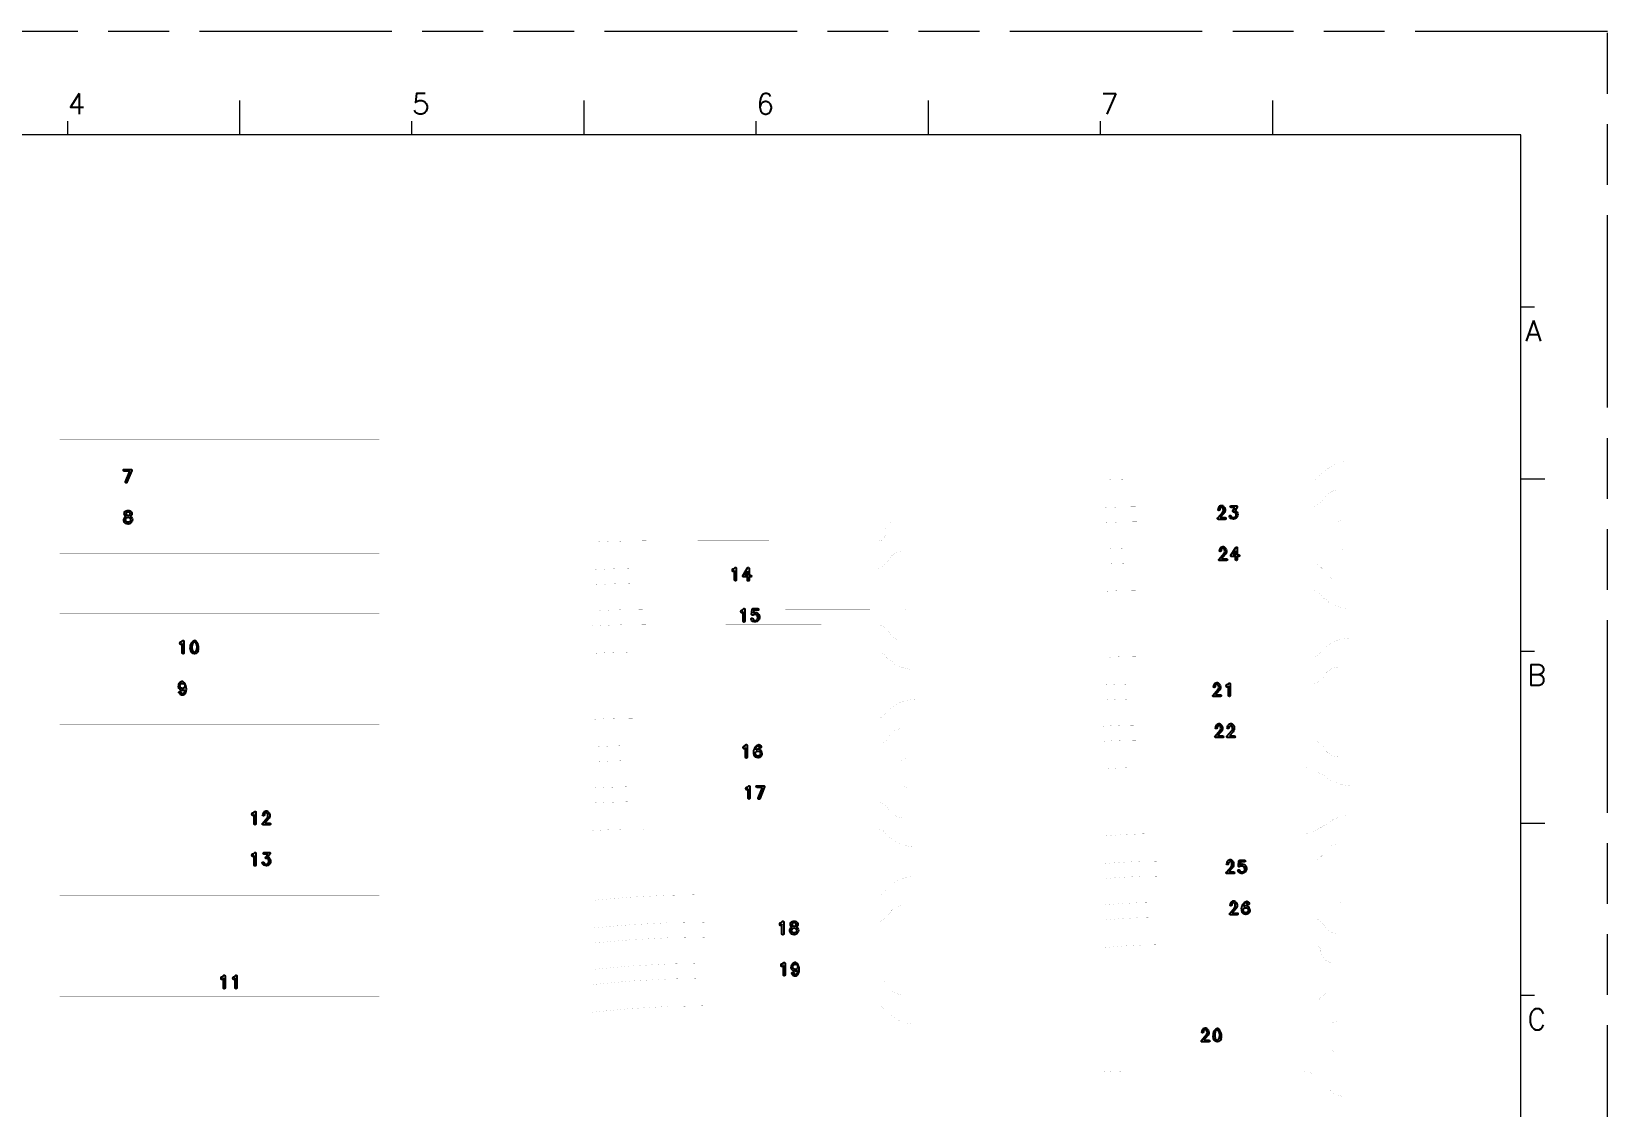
# Model space of a CAD drawing. Extents: x 726 to 4747, y 139 to 441.
# Drawn here: x 4669.1 to 4746.9, y 388 to 441.2 of the extents above; entities that cross this region are included whole.
import ezdxf

# ---------------------------------------------------------------- set-up
doc = ezdxf.new("R2010")
doc.units = 0
doc.linetypes.add('PHANTOM', pattern=[29.5, 9.5, -1.5, 3, -1.5, 3, -1.5, 9.5])
doc.layers.get('0').update_dxf_attribs({"lineweight": 5})
doc.layers.add('0PAPERF', color=2, linetype='PHANTOM', lineweight=5, plot=False)
for name, color, linetype in [('b_area', 6, 'Continuous'), ('c_area', 5, 'Continuous'), ('d_area', 4, 'Continuous')]:
    doc.layers.add(name, color=color, linetype=linetype)
doc.styles.add('SIMPLEX', font='simplex.shx')

msp = doc.modelspace()

# ---------------------------------------------------------------- linework, layer by layer
for p, q in [((4679.359, 436.072), (4679.359, 437.772)), ((4696.354, 436.072), (4696.354, 437.772)), ((4713.349, 436.072), (4713.349, 437.772)), ((4730.344, 436.072), (4730.344, 437.772)), ((4670.862, 436.072), (4670.862, 436.752)), ((4687.856, 436.072), (4687.856, 436.752)), ((4704.851, 436.072), (4704.851, 436.752)), ((4721.846, 436.072), (4721.846, 436.752)), ((4742.58, 436.072), (4611.379, 436.072)), ((4742.58, 345.32), (4742.58, 436.072)), ((4742.58, 427.575), (4743.26, 427.575)), ((4742.58, 419.078), (4743.77, 419.078)), ((4742.58, 410.58), (4743.26, 410.58)), ((4742.58, 402.083), (4743.77, 402.083)), ((4742.58, 393.585), (4743.26, 393.585))]:
    msp.add_line(p, q)
at = {"layer": '0PAPERF'}
for p, q in [((4746.864, 441.173), (4607.47, 441.173)), ((4746.864, 342.601), (4746.864, 441.173))]:
    msp.add_line(p, q, dxfattribs=at)
at = {"layer": 'b_area'}
for p, q in [((4673.924, 419.47), (4673.653, 419.47)), ((4680.489, 400.053), (4680.465, 400.108))]:
    msp.add_line(p, q, dxfattribs=at)
at = {"layer": 'b_area', "linetype": 'Continuous', "const_width": 0.00167}
for points in [[(4670.472, 420.862), (4670.472, 421.044), (4686.244, 421.044), (4686.244, 420.862)], [(4670.472, 389.884), (4670.472, 421.044), (4686.244, 421.044), (4686.244, 389.884), (4670.472, 389.884), (4670.472, 392.467), (4686.244, 392.467), (4686.244, 389.884)], [(4670.472, 418.766), (4670.472, 419.508), (4686.244, 419.508), (4686.244, 418.766)], [(4670.472, 416.735), (4670.472, 417.477), (4686.244, 417.477), (4686.244, 416.735)], [(4670.472, 412.419), (4670.472, 415.382), (4686.244, 415.382), (4686.244, 412.419)], [(4670.472, 410.324), (4670.472, 411.066), (4686.244, 411.066), (4686.244, 410.324)], [(4670.472, 408.293), (4670.472, 409.034), (4686.244, 409.034), (4686.244, 408.293)], [(4670.472, 403.977), (4670.472, 406.939), (4686.244, 406.939), (4686.244, 403.977)], [(4670.472, 401.882), (4670.472, 402.623), (4686.244, 402.623), (4686.244, 401.882)], [(4670.472, 399.851), (4670.472, 400.592), (4686.244, 400.592), (4686.244, 399.851)], [(4670.472, 395.854), (4670.472, 398.495), (4686.244, 398.495), (4686.244, 395.854)], [(4670.472, 393.525), (4670.472, 394.794), (4686.244, 394.794), (4686.244, 393.525)]]:
    msp.add_lwpolyline(points, close=True, dxfattribs=at)
at = {"layer": 'b_area', "linetype": 'Continuous'}
for points in [[(4673.653, 419.47, -1), (4673.653, 419.554), (4673.985, 419.554, -0.539035), (4674.025, 419.496), (4673.787, 418.913, -1), (4673.71, 418.945), (4673.924, 419.47)], [(4673.637, 417.009, -0.274397), (4673.727, 417.238, -0.486257), (4673.711, 417.492)], [(4673.711, 417.492, -0.461965), (4674.029, 417.398, -0.324873), (4673.963, 417.238, -1.370949), (4673.64, 416.992)], [(4673.933, 417.421, 0.263822), (4673.757, 417.421), (4673.744, 417.389), (4673.744, 417.351)], [(4673.744, 417.351), (4673.759, 417.316), (4673.79, 417.297), (4673.845, 417.281), (4673.9, 417.297, 0.42514), (4673.933, 417.421)], [(4676.461, 411.019), (4676.527, 411.097, -0.70035), (4676.601, 411.07), (4676.601, 410.487, -1), (4676.517, 410.487), (4676.517, 410.957)], [(4676.517, 410.957, -0.067502), (4676.509, 410.95), (4676.461, 410.923)], [(4677.302, 410.591, -0.780614), (4676.934, 410.592), (4676.91, 410.737)], [(4677.185, 411.009, 0.50693), (4677.015, 410.944), (4676.993, 410.816), (4676.993, 410.74)], [(4676.993, 410.74), (4677.015, 410.612, 0.507166), (4677.185, 410.548)], [(4676.63, 408.671, -0.061735), (4676.621, 408.666), (4676.55, 408.639, -0.31361), (4676.496, 408.639), (4676.425, 408.667, -0.12527), (4676.408, 408.678), (4676.361, 408.733, -0.110923), (4676.352, 408.749), (4676.329, 408.833, -0.072732), (4676.327, 408.845)], [(4676.354, 408.522, -1.487156), (4676.448, 408.516, 0.775566), (4676.63, 408.671)], [(4680.012, 402.577), (4680.079, 402.654, -0.70035), (4680.152, 402.628), (4680.152, 402.045, -1), (4680.069, 402.045), (4680.069, 402.515)], [(4680.069, 402.515, -0.067502), (4680.06, 402.508), (4680.012, 402.481)], [(4680.472, 402.072), (4680.707, 402.346, 0.341965), (4680.706, 402.586)], [(4680.706, 402.586, 0.570843), (4680.569, 402.489, -1), (4680.485, 402.489)], [(4680.738, 402.664, -0.421669), (4680.773, 402.295), (4680.594, 402.086)], [(4680.594, 402.086), (4680.836, 402.086, -1), (4680.836, 402.003), (4680.504, 402.003, -0.649857), (4680.472, 402.072)], [(4680.012, 400.545), (4680.079, 400.623, -0.70035), (4680.152, 400.596), (4680.152, 400.013, -1), (4680.069, 400.013), (4680.069, 400.484)], [(4680.736, 400.555), (4680.551, 400.555, -1), (4680.551, 400.638), (4680.813, 400.638, -0.595465), (4680.848, 400.574), (4680.746, 400.416, -1.208199), (4680.489, 400.053)], [(4680.069, 400.484, -0.067502), (4680.06, 400.477), (4680.012, 400.449)], [(4680.465, 400.108, -1), (4680.542, 400.141, 0.637647), (4680.775, 400.117)], [(4680.775, 400.117, 0.372811), (4680.73, 400.333), (4680.67, 400.333, -0.595465), (4680.635, 400.397), (4680.736, 400.555)], [(4678.489, 394.484), (4678.555, 394.561, -0.70035), (4678.629, 394.534), (4678.629, 393.951, -1), (4678.545, 393.951), (4678.545, 394.422)], [(4678.545, 394.422, -0.067502), (4678.537, 394.415), (4678.489, 394.387)], [(4679.072, 394.484), (4679.138, 394.561, -0.70035), (4679.212, 394.534), (4679.212, 393.951, -1), (4679.129, 393.951), (4679.129, 394.422)], [(4679.129, 394.422, -0.067502), (4679.12, 394.415), (4679.072, 394.387)]]:
    msp.add_lwpolyline(points, format="xyb", dxfattribs=at)
at = {"layer": 'b_area'}
for centre in [(4673.845, 417.067), (4676.523, 408.858)]:
    msp.add_circle(centre, 0.126, dxfattribs=at)
for centre, radius, start, end in [((4673.678, 417.009), 0.0416, 179.99067, 204.0065), ((4676.44, 410.971), 0.0524, 66.85665, 293.63952), ((4677.238, 410.793), 0.332, 106.69774, 189.78264), ((4676.86, 410.74), 0.467, 341.3788, 52.79091), ((4676.793, 410.778), 0.454, 329.5234, 30.4766), ((4676.536, 408.867), 0.21, 86.16416, 186.19525), ((4676.519, 408.593), 0.179, 203.08833, 313.88415), ((4676.268, 408.721), 0.455, 325.55582, 51.66154), ((4679.991, 402.529), 0.0524, 66.85665, 293.63952), ((4680.667, 402.496), 0.182, 67.04639, 182.22761), ((4679.991, 400.497), 0.0524, 66.85665, 293.63952), ((4678.468, 394.435), 0.0524, 66.85665, 293.63952), ((4679.051, 394.435), 0.0524, 66.85665, 293.63952)]:
    msp.add_arc(centre, radius, start, end, dxfattribs=at)
at = {"layer": 'c_area'}
for p, q in [((4704.412, 414.522), (4704.29, 414.322)), ((4705.155, 403.848), (4704.884, 403.848))]:
    msp.add_line(p, q, dxfattribs=at)
at = {"layer": 'c_area', "linetype": 'Continuous', "const_width": 0.00167}
for points in [[(4696.759, 390.934), (4696.759, 417.478), (4712.916, 417.478), (4712.916, 390.934), (4696.759, 390.934), (4696.759, 392.75, -0.02832), (4702.353, 393.067), (4710.899, 393.067, -0.237874), (4711.154, 392.938, 0.043527), (4711.37, 392.694, -0.056605), (4711.632, 392.486, 0.146436), (4712.661, 392.178), (4712.916, 392.178), (4712.916, 390.934)], [(4696.759, 415.962), (4696.759, 417.478), (4712.916, 417.478), (4712.916, 416.938), (4711.633, 416.938, 0.414134), (4711.216, 416.521), (4711.216, 416.337, -0.414223), (4710.899, 416.019), (4708.019, 416.019), (4708.019, 416.022), (4699.579, 416.026, 0.011355)], [(4696.759, 413.86), (4696.759, 414.602, -0.01161), (4699.58, 414.668), (4710.875, 414.664, 0.178249), (4711.424, 415.13, -0.269369), (4712.067, 415.503), (4712.916, 415.503), (4712.916, 414.022), (4712.25, 414.022, -0.190151), (4711.997, 413.922), (4699.58, 413.926, 0.011754)], [(4696.759, 411.827), (4696.759, 412.569, -0.012012), (4699.58, 412.637), (4712.111, 412.632, -0.1249), (4712.288, 412.588), (4712.916, 412.588), (4712.916, 411.106), (4712.067, 411.106, -0.263604), (4711.432, 411.466, 0.16631), (4710.908, 411.891), (4699.58, 411.895, 0.012166)], [(4696.759, 407.213), (4696.759, 410.469, -0.012465), (4699.581, 410.539), (4710.899, 410.535, -0.240427), (4711.156, 410.404, 0.033142), (4711.32, 410.218, -0.074078), (4711.663, 409.948, 0.138326), (4712.642, 409.672), (4712.916, 409.672), (4712.916, 408.191), (4712.683, 408.191, 0.241475), (4711.161, 407.41, -0.247028), (4710.899, 407.273), (4699.28, 407.273, 0.011744)], [(4696.759, 405.114), (4696.759, 405.856, -0.01206), (4699.283, 405.917), (4710.876, 405.917, 0.179704), (4711.427, 406.388, -0.267154), (4712.067, 406.756), (4712.916, 406.756), (4712.916, 405.275), (4712.25, 405.275, -0.190151), (4711.997, 405.175), (4699.283, 405.175, 0.012233)], [(4696.759, 403.08), (4696.759, 403.822, -0.012547), (4699.283, 403.885), (4712.111, 403.885, -0.124935), (4712.288, 403.841), (4712.916, 403.841), (4712.916, 402.36), (4712.067, 402.36, -0.260531), (4711.436, 402.712, 0.168443), (4710.908, 403.144), (4699.283, 403.144, 0.012735)], [(4696.759, 398.27), (4696.759, 401.72, -0.013094), (4699.283, 401.786), (4699.283, 401.788), (4710.899, 401.788, -0.233994), (4711.151, 401.663, 0.034229), (4711.32, 401.471, -0.073931), (4711.663, 401.201, 0.138367), (4712.642, 400.925), (4712.916, 400.925), (4712.916, 399.444), (4712.661, 399.444, 0.146431), (4711.632, 399.136, -0.056615), (4711.37, 398.928, 0.044931), (4711.148, 398.676, -0.22911), (4710.899, 398.555), (4702.349, 398.555, 0.025462)], [(4696.759, 396.159), (4696.759, 396.905, -0.026121), (4702.351, 397.197), (4710.892, 397.197, 0.170922), (4711.425, 397.638, -0.268493), (4712.067, 398.009), (4712.916, 398.009), (4712.916, 396.528), (4712.245, 396.528, -0.160251), (4712.025, 396.456), (4702.351, 396.456, 0.026489)], [(4696.759, 394.114), (4696.759, 394.86, -0.026961), (4702.311, 395.164, -0.026845), (4702.351, 395.166), (4712.084, 395.166, -0.160209), (4712.304, 395.094), (4712.916, 395.094), (4712.916, 393.613), (4712.067, 393.613, -0.268299), (4711.425, 393.984, 0.17104), (4710.892, 394.425), (4702.351, 394.423, 0.027552)]]:
    msp.add_lwpolyline(points, format="xyb", close=True, dxfattribs=at)
at = {"layer": 'c_area', "linetype": 'Continuous'}
for points in [[(4703.725, 414.619), (4703.792, 414.697, -0.700308), (4703.865, 414.67), (4703.865, 414.087, -1), (4703.781, 414.087), (4703.782, 414.557)], [(4703.782, 414.557, -0.067502), (4703.773, 414.55), (4703.725, 414.523)], [(4704.145, 412.587), (4704.212, 412.664, -0.701887), (4704.285, 412.637), (4704.285, 412.054, -1), (4704.201, 412.054), (4704.202, 412.525)], [(4704.202, 412.525, -0.067376), (4704.193, 412.518), (4704.145, 412.49)], [(4705.009, 412.288, -0.755905), (4704.621, 412.094), (4704.598, 412.149)], [(4704.908, 412.157, 0.818845), (4704.692, 412.361, -0.737259), (4704.618, 412.391), (4704.642, 412.641, -0.390141), (4704.684, 412.679), (4704.922, 412.679, -1), (4704.922, 412.595), (4704.722, 412.595), (4704.71, 412.47, -0.518466), (4705.009, 412.288)], [(4704.598, 412.149, -1), (4704.674, 412.182, 0.653407), (4704.908, 412.157)], [(4704.258, 405.87), (4704.325, 405.948, -0.70035), (4704.399, 405.921), (4704.399, 405.338, -1), (4704.315, 405.338), (4704.315, 405.808)], [(4704.315, 405.808, -0.067502), (4704.306, 405.802), (4704.259, 405.774)], [(4704.732, 405.533, -0.389941), (4704.979, 405.96), (4705.05, 405.932, -0.205462), (4705.074, 405.909), (4705.097, 405.854)], [(4705.123, 405.544, -0.780762), (4704.766, 405.394, -0.129406), (4704.756, 405.413), (4704.733, 405.523, -0.058104), (4704.732, 405.533)], [(4705.097, 405.854, -1.487402), (4705.004, 405.861, 0.775203), (4704.822, 405.706)], [(4704.393, 403.839), (4704.46, 403.916, -0.70035), (4704.533, 403.89), (4704.533, 403.307, -1), (4704.45, 403.307), (4704.45, 403.777)], [(4704.45, 403.777, -0.067502), (4704.441, 403.77), (4704.393, 403.743)], [(4704.884, 403.848, -1), (4704.884, 403.931), (4705.217, 403.931, -0.539035), (4705.256, 403.874), (4705.018, 403.291, -1), (4704.941, 403.322), (4705.155, 403.848)], [(4706.063, 397.151), (4706.129, 397.228, -0.70035), (4706.203, 397.201), (4706.203, 396.618, -1), (4706.119, 396.618), (4706.119, 397.089)], [(4706.119, 397.089, -0.067502), (4706.111, 397.082), (4706.063, 397.054)], [(4706.512, 396.729, -0.274397), (4706.602, 396.958, -0.486257), (4706.586, 397.212)], [(4706.586, 397.212, -0.461965), (4706.905, 397.118, -0.324873), (4706.839, 396.958, -1.370949), (4706.516, 396.712)], [(4706.808, 397.141, 0.263822), (4706.633, 397.141), (4706.619, 397.11), (4706.619, 397.071)], [(4706.619, 397.071), (4706.634, 397.036), (4706.666, 397.018), (4706.72, 397.002), (4706.775, 397.018, 0.42514), (4706.808, 397.141)], [(4706.129, 395.119), (4706.195, 395.197, -0.70035), (4706.269, 395.17), (4706.269, 394.587, -1), (4706.186, 394.587), (4706.186, 395.058)], [(4706.186, 395.058, -0.067502), (4706.177, 395.051), (4706.129, 395.023)], [(4706.881, 394.802, -0.061735), (4706.872, 394.798), (4706.802, 394.77, -0.31361), (4706.748, 394.77), (4706.676, 394.798, -0.12527), (4706.66, 394.81), (4706.612, 394.865, -0.110923), (4706.604, 394.881), (4706.58, 394.964, -0.072732), (4706.578, 394.976)], [(4706.605, 394.654, -1.487156), (4706.699, 394.647, 0.775566), (4706.881, 394.802)]]:
    msp.add_lwpolyline(points, format="xyb", dxfattribs=at)
msp.add_lwpolyline([(4704.181, 414.303), (4704.418, 414.691, -0.763247), (4704.496, 414.669), (4704.496, 414.322), (4704.573, 414.322, -1), (4704.573, 414.239), (4704.496, 414.239), (4704.495, 414.086, -1), (4704.412, 414.086), (4704.412, 414.239), (4704.216, 414.239, -0.591169)], format="xyb", close=True, dxfattribs=at)
msp.add_lwpolyline([(4704.29, 414.322), (4704.412, 414.322), (4704.412, 414.522)], dxfattribs=at)
at = {"layer": 'c_area'}
for centre in [(4704.929, 405.518), (4706.72, 396.788), (4706.774, 394.99)]:
    msp.add_circle(centre, 0.126, dxfattribs=at)
for centre, radius, start, end in [((4703.704, 414.571), 0.0524, 66.79062, 293.60623), ((4704.124, 412.538), 0.0524, 66.7881, 293.63365), ((4704.238, 405.822), 0.0524, 66.85665, 293.63952), ((4704.929, 405.544), 0.194, 0.01689, 123.45153), ((4704.372, 403.791), 0.0524, 66.85665, 293.63952), ((4706.042, 397.102), 0.0524, 66.85665, 293.63952), ((4706.554, 396.729), 0.0416, 179.99067, 204.0065), ((4706.788, 394.999), 0.21, 86.16416, 186.19525), ((4706.52, 394.852), 0.455, 325.55582, 51.66154), ((4706.108, 395.071), 0.0524, 66.85665, 293.63952), ((4706.77, 394.724), 0.179, 203.08833, 313.88415)]:
    msp.add_arc(centre, radius, start, end, dxfattribs=at)
at = {"layer": 'd_area'}
for p, q in [((4728.227, 417.167), (4728.203, 417.222)), ((4728.505, 415.531), (4728.383, 415.332))]:
    msp.add_line(p, q, dxfattribs=at)
at = {"layer": 'd_area', "linetype": 'Continuous', "const_width": 0.00167}
for points in [[(4721.958, 388.132), (4721.958, 420.19), (4736.705, 420.19), (4736.705, 388.132), (4721.958, 388.132), (4721.958, 389.801, -0.015902), (4723.301, 389.844), (4731.806, 389.844, -0.198174), (4732.528, 389.546), (4733.184, 388.89, 0.19852), (4733.905, 388.591), (4736.705, 388.591), (4736.705, 388.132)], [(4721.958, 419.024), (4721.958, 420.19), (4736.705, 420.19), (4736.705, 419.953), (4734.142, 419.953, 0.146434), (4733.112, 419.644, -0.056606), (4732.851, 419.437, 0.044932), (4732.628, 419.184, -0.22911), (4732.38, 419.064), (4723.912, 419.064, 0.010269)], [(4721.958, 416.923), (4721.958, 417.665, -0.01057), (4723.912, 417.706), (4732.372, 417.706, 0.171043), (4732.906, 418.147, -0.268293), (4733.548, 418.518), (4736.705, 418.518), (4736.705, 417.037), (4733.725, 417.037, -0.16022), (4733.505, 416.965), (4723.912, 416.965, 0.010743)], [(4721.958, 414.889), (4721.958, 415.632, -0.011056), (4723.912, 415.675), (4733.565, 415.675, -0.15998), (4733.784, 415.603), (4736.705, 415.602), (4736.705, 414.121), (4733.548, 414.121, -0.265263), (4732.91, 414.485, 0.17307), (4732.372, 414.933), (4723.912, 414.933, 0.011245)], [(4721.958, 410.265), (4721.958, 413.53, -0.011599), (4723.911, 413.575), (4732.38, 413.575, -0.237874), (4732.635, 413.447, 0.043524), (4732.85, 413.203, -0.056617), (4733.112, 412.995, 0.146432), (4734.142, 412.687), (4736.705, 412.687), (4736.705, 411.206), (4734.142, 411.206, 0.146442), (4733.112, 410.897, -0.056589), (4732.851, 410.69, 0.045039), (4732.628, 410.437, -0.228499), (4732.38, 410.317), (4723.99, 410.317, 0.012703)], [(4721.958, 408.163), (4721.958, 408.906, -0.01315), (4723.99, 408.959), (4732.372, 408.959, 0.170922), (4732.906, 409.4, -0.268493), (4733.548, 409.771), (4736.705, 409.771), (4736.705, 408.29), (4733.725, 408.29, -0.160251), (4733.505, 408.218), (4723.99, 408.218, 0.013407)], [(4721.958, 406.129), (4721.958, 406.871, -0.013879), (4723.99, 406.928), (4733.565, 406.928, -0.160209), (4733.785, 406.855), (4736.705, 406.855), (4736.705, 405.374), (4733.548, 405.374, -0.268286), (4732.906, 405.745, 0.171036), (4732.372, 406.186), (4723.99, 406.186, 0.014167)], [(4721.958, 401.446), (4721.958, 404.769, -0.014709), (4723.988, 404.828), (4731.864, 404.828, -0.170371), (4732.385, 404.646, -0.115733), (4732.995, 404.353, 0.170944), (4734.169, 403.94), (4736.705, 403.94), (4736.705, 402.459), (4734.169, 402.459, 0.171217), (4732.993, 402.044, -0.0695), (4732.641, 401.834), (4732.397, 401.688, -0.135433), (4731.969, 401.57), (4724.892, 401.57, 0.021133)], [(4721.958, 399.339), (4721.958, 400.083, -0.022001), (4724.892, 400.212), (4732.372, 400.212, 0.169899), (4732.903, 400.649, -0.270047), (4733.548, 401.024), (4736.705, 401.024), (4736.705, 399.543), (4733.725, 399.543, -0.16022), (4733.505, 399.471), (4724.892, 399.471, 0.022502)], [(4721.958, 397.297), (4721.958, 398.041, -0.023108), (4724.852, 398.179, -0.027035), (4724.892, 398.181), (4733.565, 398.181, -0.160209), (4733.785, 398.109), (4736.705, 398.109), (4736.705, 396.627), (4733.548, 396.627, -0.268067), (4732.906, 396.998, 0.171193), (4732.372, 397.44), (4724.889, 397.437, 0.023976)], [(4721.958, 393.233), (4721.958, 395.934, -0.025092), (4724.89, 396.082), (4732.38, 396.082, -0.190184), (4732.596, 395.996, -0.262885), (4732.697, 395.818, 0.414229), (4733.322, 395.193), (4736.705, 395.193), (4736.705, 393.712), (4733.2, 393.712, 0.272284), (4732.654, 393.391, -0.266308), (4732.38, 393.234)], [(4721.958, 390.901), (4721.958, 392.17, -0.002645), (4722.171, 392.171), (4733.166, 392.171, -0.136115), (4733.548, 392.277), (4736.705, 392.277), (4736.705, 390.796), (4733.548, 390.796, -0.136115), (4733.166, 390.902)]]:
    msp.add_lwpolyline(points, format="xyb", close=True, dxfattribs=at)
at = {"layer": 'd_area', "linetype": 'Continuous'}
for points in [[(4727.894, 417.746, -0.421669), (4727.928, 417.378), (4727.749, 417.169)], [(4728.475, 417.669), (4728.289, 417.669, -1), (4728.289, 417.752), (4728.551, 417.752, -0.595465), (4728.586, 417.687), (4728.484, 417.529, -1.208199), (4728.227, 417.167)], [(4727.749, 417.169), (4727.992, 417.169, -1), (4727.992, 417.085), (4727.66, 417.085, -0.649857), (4727.627, 417.154)], [(4727.627, 417.154), (4727.863, 417.429, 0.341965), (4727.862, 417.669)], [(4727.862, 417.669, 0.570843), (4727.724, 417.571, -1), (4727.641, 417.571)], [(4728.203, 417.222, -1), (4728.28, 417.255, 0.637647), (4728.514, 417.231)], [(4728.514, 417.231, 0.372811), (4728.469, 417.446), (4728.408, 417.446, -0.595465), (4728.373, 417.511), (4728.475, 417.669)], [(4727.694, 415.123), (4727.93, 415.398, 0.341965), (4727.929, 415.637)], [(4727.929, 415.637, 0.570843), (4727.791, 415.54, -1), (4727.708, 415.54)], [(4727.961, 415.715, -0.421669), (4727.996, 415.346), (4727.817, 415.137)], [(4727.817, 415.137), (4728.059, 415.137, -1), (4728.059, 415.054), (4727.727, 415.054, -0.649857), (4727.694, 415.123)], [(4727.519, 408.422), (4727.762, 408.422, -1), (4727.762, 408.338), (4727.43, 408.338, -0.649857), (4727.397, 408.407)], [(4727.397, 408.407), (4727.633, 408.682, 0.341965), (4727.632, 408.922)], [(4727.632, 408.922, 0.570843), (4727.494, 408.824, -1), (4727.411, 408.824)], [(4727.664, 408.999, -0.421669), (4727.698, 408.631), (4727.519, 408.422)], [(4728.104, 408.912), (4728.17, 408.99, -0.70035), (4728.244, 408.963), (4728.244, 408.38, -1), (4728.161, 408.38), (4728.161, 408.851)], [(4728.161, 408.851, -0.067502), (4728.152, 408.844), (4728.104, 408.816)], [(4727.498, 406.376), (4727.733, 406.651, 0.341965), (4727.733, 406.89)], [(4727.733, 406.89, 0.570843), (4727.595, 406.793, -1), (4727.512, 406.793)], [(4727.765, 406.968, -0.421669), (4727.799, 406.599), (4727.62, 406.391)], [(4728.081, 406.376), (4728.317, 406.651, 0.341965), (4728.316, 406.89)], [(4728.316, 406.89, 0.570843), (4728.178, 406.793, -1), (4728.095, 406.793)], [(4728.348, 406.968, -0.421669), (4728.382, 406.599), (4728.203, 406.391)], [(4727.62, 406.391), (4727.863, 406.391, -1), (4727.863, 406.307), (4727.531, 406.307, -0.649857), (4727.498, 406.376)], [(4728.203, 406.391), (4728.446, 406.391, -1), (4728.446, 406.307), (4728.114, 406.307, -0.649857), (4728.081, 406.376)], [(4728.051, 399.66), (4728.286, 399.935, 0.341965), (4728.285, 400.175)], [(4728.285, 400.175, 0.570843), (4728.148, 400.077, -1), (4728.064, 400.077)], [(4728.317, 400.252, -0.421669), (4728.352, 399.884), (4728.173, 399.675)], [(4729.039, 399.867, -0.755733), (4728.651, 399.673), (4728.627, 399.728)], [(4728.937, 399.737, 0.819199), (4728.721, 399.94, -0.735183), (4728.648, 399.97), (4728.672, 400.22, -0.388557), (4728.713, 400.258), (4728.951, 400.258, -1), (4728.951, 400.175), (4728.751, 400.175), (4728.739, 400.049, -0.52382), (4729.039, 399.867)], [(4728.173, 399.675), (4728.415, 399.675, -1), (4728.415, 399.592), (4728.083, 399.592, -0.649857), (4728.051, 399.66)], [(4728.627, 399.728, -1), (4728.704, 399.761, 0.637647), (4728.937, 399.737)], [(4728.34, 397.644), (4728.583, 397.644, -1), (4728.583, 397.56), (4728.25, 397.56, -0.649857), (4728.218, 397.629)], [(4728.218, 397.629), (4728.453, 397.904, 0.341965), (4728.452, 398.143)], [(4728.452, 398.143, 0.570843), (4728.315, 398.046, -1), (4728.232, 398.046)], [(4728.485, 398.221, -0.421669), (4728.519, 397.853), (4728.34, 397.644)], [(4728.815, 397.797, -0.389941), (4729.062, 398.224), (4729.133, 398.196, -0.205462), (4729.157, 398.173), (4729.18, 398.118)], [(4729.206, 397.808, -0.780762), (4728.848, 397.658, -0.129406), (4728.839, 397.677), (4728.816, 397.788, -0.058104), (4728.815, 397.797)], [(4729.18, 398.118, -1.487402), (4729.087, 398.125, 0.775203), (4728.904, 397.97)], [(4726.946, 391.37), (4727.188, 391.37, -1), (4727.188, 391.287), (4726.856, 391.287, -0.649857), (4726.824, 391.356)], [(4726.824, 391.356), (4727.059, 391.63, 0.341965), (4727.058, 391.87)], [(4727.058, 391.87, 0.570843), (4726.921, 391.773, -1), (4726.837, 391.773)], [(4727.09, 391.948, -0.421669), (4727.125, 391.579), (4726.946, 391.37)], [(4727.789, 391.432, -0.780614), (4727.421, 391.433), (4727.397, 391.578)], [(4727.671, 391.85, 0.50693), (4727.502, 391.786), (4727.48, 391.658), (4727.48, 391.582)], [(4727.48, 391.582), (4727.502, 391.454, 0.507166), (4727.671, 391.39)]]:
    msp.add_lwpolyline(points, format="xyb", dxfattribs=at)
msp.add_lwpolyline([(4728.274, 415.312), (4728.512, 415.701, -0.761025), (4728.589, 415.679), (4728.589, 415.332), (4728.666, 415.332, -1), (4728.666, 415.249), (4728.589, 415.249), (4728.589, 415.096, -1), (4728.505, 415.096), (4728.505, 415.249), (4728.309, 415.249, -0.589154)], format="xyb", close=True, dxfattribs=at)
msp.add_lwpolyline([(4728.383, 415.332), (4728.505, 415.332), (4728.505, 415.531)], dxfattribs=at)
at = {"layer": 'd_area'}
msp.add_circle((4729.012, 397.782), 0.126, dxfattribs=at)
for centre, radius, start, end in [((4727.823, 417.578), 0.182, 67.04639, 182.22761), ((4727.89, 415.547), 0.182, 67.04639, 182.22761), ((4727.593, 408.831), 0.182, 67.04639, 182.22761), ((4728.083, 408.864), 0.0524, 66.85665, 293.63952), ((4727.694, 406.8), 0.182, 67.04639, 182.22761), ((4728.277, 406.8), 0.182, 67.04639, 182.22761), ((4728.246, 400.085), 0.182, 67.04639, 182.22761), ((4728.414, 398.053), 0.182, 67.04639, 182.22761), ((4729.012, 397.808), 0.194, 0.01689, 123.45153), ((4727.019, 391.78), 0.182, 67.04639, 182.22761), ((4727.724, 391.635), 0.332, 106.69774, 189.78264), ((4727.347, 391.582), 0.467, 341.3788, 52.79091), ((4727.28, 391.62), 0.454, 329.5234, 30.4766)]:
    msp.add_arc(centre, radius, start, end, dxfattribs=at)

# ---------------------------------------------------------------- texts
at = {"style": 'SIMPLEX'}
for s, height, p in [('4', 1.02, (4670.862, 437.092)), ('5', 1.02, (4687.856, 437.092)), ('6', 1.02, (4704.851, 437.092)), ('7', 1.02, (4721.846, 437.092)), ('A', 1.033, (4742.812, 425.876)), ('B', 1.033, (4742.911, 408.881)), ('C', 1.033, (4742.911, 391.886))]:
    msp.add_text(s, height=height, dxfattribs=at).set_placement(p)

doc.saveas('drawing.dxf')
